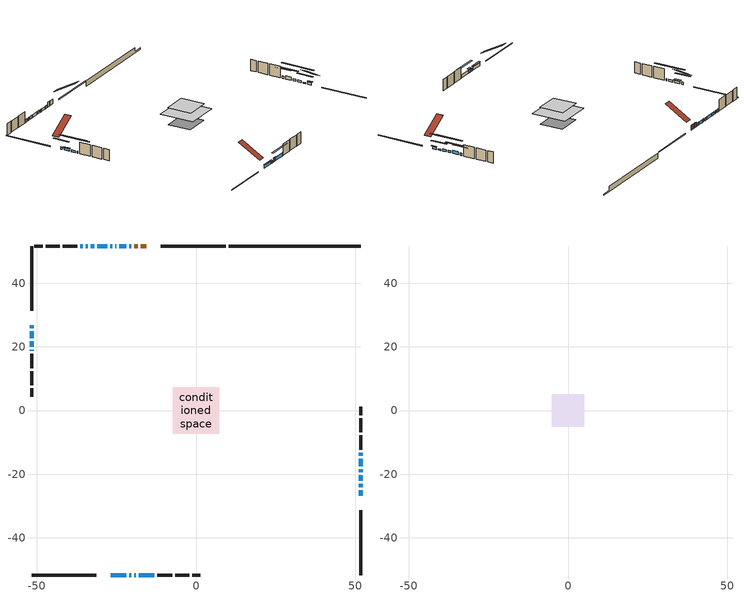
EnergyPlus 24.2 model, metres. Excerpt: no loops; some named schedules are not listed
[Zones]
conditioned space
 floor adiabatic (AdiabaticFloorConstruction): -7.32,-7.32 -7.32,7.32 7.32,7.32 7.32,-7.32 z3.82
 floor foundation (Slab1 construction): -5.34,-5.02 -5.34,5.02 5.34,5.02 5.34,-5.02 z-0.91
 wall outside (RimJoist1 construction): 9.3,51.68 -11.01,51.68 / -51.68,-51.68 -31.37,-51.68 / -51.68,51.68 -51.68,31.37 / 51.68,-51.68 51.68,-31.37 z1.38:1.68
 wall outside (AdiabaticWallConstruction 1): -15.66,51.68 -17.39,51.68 / -18.32,51.68 -19.34,51.68 z1.38:3.41
 wall outside (AdiabaticWallConstruction): -20.27,51.68 -21.03,51.68 / -21.96,51.68 -24.12,51.68 / -25.04,51.68 -25.37,51.68 / -26.3,51.68 -27,51.68 / -27.93,51.68 -30.96,51.68 / -31.89,51.68 -33.06,51.68 / -33.99,51.68 -34.71,51.68 / -35.63,51.68 -36.31,51.68 z1.38:2.6; -51.68,26.73 -51.68,25.89 / 51.68,-14.16 51.68,-13.32 z1.38:2.42; 51.68,-26.73 51.68,-25 z1.38:2.4; -26.73,-51.68 -21.85,-51.68 / 51.68,-17.53 51.68,-15.09 / -17.94,-51.68 -13.07,-51.68 z1.38:2.73; -20.92,-51.68 -20.31,-51.68 z1.38:1.99; 51.68,-24.08 51.68,-23.03 z1.38:1.91; -19.38,-51.68 -18.87,-51.68 z1.38:2.55; -51.68,24.96 -51.68,22.67 / 51.68,-22.1 51.68,-20.38 / 51.68,-19.45 51.68,-18.46 z1.38:2.37; -51.68,21.75 -51.68,20.02 z1.38:2.19; -51.68,19.09 -51.68,18.78 z1.38:2.14
 wall outside (Wall1 construction): -37.24,51.68 -41.86,51.68 / -12.14,-51.68 -7.52,-51.68 / -51.68,17.86 -51.68,13.24 / 51.68,-12.39 51.68,-7.77 z1.38:6.26
 wall outside (Wall2 construction): -42.79,51.68 -47.23,51.68 / -6.59,-51.68 -2.15,-51.68 / -51.68,12.31 -51.68,7.87 / 51.68,-6.84 51.68,-2.4 z1.38:6.26
 wall outside (Wall3 construction): -48.16,51.68 -50.75,51.68 / -1.22,-51.68 1.37,-51.68 / -51.68,6.94 -51.68,4.35 / 51.68,-1.47 51.68,1.12 z1.38:6.26
 wall foundation (FoundationWall1 construction): 10.23,51.68,-0.91 10.23,51.68,1.38 47.54,51.68,1.38 47.54,51.68,-0.37 51.68,51.68,-0.37 51.68,51.68,-0.91
 window (WindowConstruction 16): -20.27,51.68 -21.03,51.68 z1.38:2.6
 window (WindowConstruction 8): -51.68,26.73 -51.68,25.89 z1.38:2.42
 window (WindowConstruction 9): 51.68,-26.73 51.68,-25 z1.38:2.39
 window (WindowConstruction 10): -21.96,51.68 -24.12,51.68 z1.38:2.6
 window (WindowConstruction 11): -25.04,51.68 -25.37,51.68 z1.38:2.6
 window (WindowConstruction 12): -26.73,-51.68 -21.85,-51.68 z1.38:2.73
 window (WindowConstruction 13): -20.92,-51.68 -20.31,-51.68 z1.38:1.99
 window (WindowConstruction): 51.68,-24.07 51.68,-23.03 z1.38:1.91
 window (WindowConstruction 14): -19.38,-51.68 -18.87,-51.68 z1.38:2.55
 window (WindowConstruction 15): -51.68,24.96 -51.68,22.68 z1.38:2.37
 window (WindowConstruction 17): 51.68,-22.1 51.68,-20.38 z1.38:2.37
 window (WindowConstruction 18): 51.68,-19.45 51.68,-18.46 z1.38:2.37
 window (WindowConstruction 19): -26.3,51.68 -27,51.68 z1.38:2.6
 window (WindowConstruction 20): -51.68,21.75 -51.68,20.02 z1.38:2.19
 window (WindowConstruction 1): 51.68,-17.53 51.68,-15.09 z1.38:2.73
 window (WindowConstruction 21): -51.68,19.09 -51.68,18.79 z1.38:2.14
 window (WindowConstruction 2): 51.68,-14.16 51.68,-13.32 z1.38:2.42
 window (WindowConstruction 3): -27.93,51.68 -30.96,51.68 z1.38:2.6
 window (WindowConstruction 4): -31.89,51.68 -33.06,51.68 z1.38:2.6
 window (WindowConstruction 5): -33.99,51.68 -34.71,51.68 z1.38:2.6
 window (WindowConstruction 6): -35.63,51.68 -36.31,51.68 z1.38:2.6
 window (WindowConstruction 7): -17.94,-51.68 -13.07,-51.68 z1.38:2.73
 door (Door): -15.66,51.68 -17.39,51.68 z1.38:3.41
 door (Door 1): -18.32,51.68 -19.34,51.68 z1.38:3.41
 ceiling adiabatic (AdiabaticFloorConstruction): 7.32,-7.32 7.32,7.32 -7.32,7.32 -7.32,-7.32 z3.82
attic - vented
 floor to conditioned space (Floor1 construction Reversed): -5.18,-5.18 -5.18,5.18 5.18,5.18 5.18,-5.18 z6.26
 roof outside (Roof1 construction): -14.73,51.68,6.26 -14.73,42.05,11.87 -11.94,42.05,11.87 -11.94,51.68,6.26; -27.66,-51.68,6.26 -27.66,-42.05,11.87 -30.44,-42.05,11.87 -30.44,-51.68,6.26; -51.68,27.66,6.26 -42.05,27.66,11.87 -42.05,30.44,11.87 -51.68,30.44,6.26; 51.68,-27.66,6.26 42.05,-27.66,11.87 42.05,-30.44,11.87 51.68,-30.44,6.26
shading: -51.68,22.84 -51.68,29.78 -52.29,29.78 -52.29,22.84 z5.47; 51.68,-24.7 51.68,-27.03 52.29,-27.03 52.29,-24.7 z2.69; -21.55,-51.68 -27.03,-51.68 -27.03,-52.29 -21.55,-52.29 z3.03; -20.01,-51.68 -21.22,-51.68 -21.22,-52.29 -20.01,-52.29 z2.29; 51.68,-19.98 51.68,-27.12 52.29,-27.12 52.29,-19.98 z4.96; -18.26,-51.68 -19.99,-51.68 -19.99,-52.29 -18.26,-52.29 z3.16; -51.68,22.38 -51.68,25.26 -52.29,25.26 -52.29,22.38 z2.67; 51.68,-14.89 51.68,-27.59 52.29,-27.59 52.29,-14.89 z7.86; 51.68,-12.97 51.68,-24.94 52.29,-24.94 52.29,-12.97 z7.86; -51.68,14.53 -51.68,27.24 -52.29,27.24 -52.29,14.53 z7.68; 51.68,-12.04 51.68,-20.58 52.29,-20.58 52.29,-12.04 z5.78; -51.68,13.3 -51.68,24.58 -52.29,24.58 -52.29,13.3 z7.63; 51.68,-10.27 51.68,-17.21 52.29,-17.21 52.29,-10.27 z5.47; -10.02,-51.68 -21,-51.68 -21,-52.29 -10.02,-52.29 z5.78
[Building]
Building 1: Terrain=Suburbs
[Site:Location]
Vancouver Intl AP_BC: Latitude {deg}=49.19; Longitude {deg}=-123.18; Time Zone {hr}=-8; Elevation {m}=4; Keep Site Location Information=Yes
[Site:GroundTemperature:Shallow]
8.06451, 6.96315, 6.87495, 7.3976, 9.49575, 11.5841, 13.3946, 14.5416, 14.639, 13.7062, 11.9418, 9.91751
[Site:WaterMainsTemperature]
Calculation Method=Schedule; Temperature Schedule=mains temperature schedule
[Material] Roughness=Rough; Thermal Absorptance=0.9
Name | Thickness {m} | Conductivity {W/m-K} | Density {kg/m3} | Specific Heat {J/kg-K} | Solar Absorptance | Visible Absorptance
asphalt or fiberglass shingles | 0.00635 | 0.162714 | 1121.4 | 1465.45 | 0.4 | 0.4
ceiling loosefill ins | 0.0846667 | 0.0480833 | 16.02 | 1046.75 | 0.7 | 0.7
ceiling stud and cavity | 0.1397 | 0.661126 | 65.682 | 1177.47 | 0.7 | 0.7
concrete 4.0 in. | 0.1016 | 1.803125 | 2242.8 | 837.4 | 0.7 | 0.7
concrete 8.0 in. | 0.2032 | 1.803125 | 2242.8 | 837.4 | 0.7 | 0.7
door material | 0.04445 | 0.188738 | 512.64 | 1214.23 | 0.7 | 0.7
floor covering | 0.0127 | 0.0433444 | 54.468 | 1339.84 | 0.6 | 0.6
floor rigid ins; wall rigid ins | 0.512978 | 0.029427 | 32.04 | 1214.23 | 0.7 | 0.7
floor stud and cavity | 0.1397 | 1.75129 | 37.0049 | 1207.88 | 0.7 | 0.7
furniture material conditioned space 1 | 0.1524 | 0.115458 | 640.8 | 1214.23 | 0.6 | 0.6
gypsum board | 0.0127 | 0.160291 | 801 | 837.4 | 0.6 | 0.6
osb sheathing 0.5 in. | 0.0127 | 0.115458 | 512.64 | 1214.23 | 0.7 | 0.7
osb sheathing 0.75 in. | 0.01905 | 0.115458 | 512.64 | 1214.23 | 0.7 | 0.7
osb sheathing 2.0 in. | 0.0508 | 0.115458 | 512.64 | 1214.23 | 0.7 | 0.7
rim joist stud and cavity | 0.0508 | 0.0495211 | 125.044 | 1163.47 | 0.6 | 0.6
wall stud and cavity | 0.1397 | 0.126336 | 139.0536 | 1170.24 | 0.7 | 0.7
wall stud and cavity 1 | 0.1397 | 0.127146 | 139.0536 | 1170.24 | 0.7 | 0.7
wall stud and cavity 2 | 0.1397 | 0.139977 | 139.0536 | 1170.24 | 0.7 | 0.7
wall stud and cavity 3 | 0.0889 | 0.380278 | 52.3479 | 1209.89 | 0.7 | 0.7
wall stud and cavity 4 | 0.0889 | 0.391764 | 83.0341 | 1211.67 | 0.7 | 0.7
wood siding | 0.0254 | 0.102417 | 544.68 | 1172.36 | 0.4 | 0.4
wood siding 1; wood siding 2; wood siding 3 | 0.0254 | 0.102417 | 544.68 | 1172.36 | 0.7 | 0.7
[WindowMaterial:SimpleGlazingSystem]
Name | U-Factor {W/m2-K} | Solar Heat Gain Coefficient
WindowMaterial | 5.33051 | 0.68
WindowMaterial 1 | 5.58318 | 0.71
WindowMaterial 10 | 4.69684 | 0.56
WindowMaterial 11 | 4.863207 | 0.56
WindowMaterial 12 | 5.59226 | 0.73
WindowMaterial 13 | 5.19707 | 0.63
WindowMaterial 14 | 5.611 | 0.73
WindowMaterial 15 | 4.789393 | 0.55
WindowMaterial 16 | 4.76838 | 0.57
WindowMaterial 2 | 4.94781 | 0.58
WindowMaterial 3 | 5.73024 | 0.74
WindowMaterial 4 | 5.19991 | 0.63
WindowMaterial 5 | 5.20559 | 0.63
WindowMaterial 6 | 5.17606 | 0.62
WindowMaterial 7 | 4.945538 | 0.58
WindowMaterial 8 | 5.181175 | 0.63
WindowMaterial 9 | 4.709901 | 0.52
[Construction]
AdiabaticFloorConstruction: floor stud and cavity, floor rigid ins, osb sheathing 0.75 in., floor covering
AdiabaticWallConstruction: wood siding 2, wall rigid ins, wall stud and cavity 3, gypsum board
AdiabaticWallConstruction 1: wood siding 3, wall rigid ins, wall stud and cavity 3, gypsum board
Door; Door 1: door material
Floor1 construction Reversed: gypsum board, ceiling stud and cavity, ceiling loosefill ins
FoundationWall1 construction: concrete 8.0 in.
furniture construction conditioned space 1: furniture material conditioned space 1
PartitionWallConstruction: gypsum board, wall stud and cavity 4, gypsum board
RimJoist1 construction: wood siding 1, osb sheathing 2.0 in., rim joist stud and cavity
Roof1 construction: asphalt or fiberglass shingles
Slab1 construction: concrete 4.0 in.
Wall1 construction: wood siding, osb sheathing 0.5 in., wall stud and cavity, gypsum board
Wall2 construction: wood siding, osb sheathing 0.5 in., wall stud and cavity 1, gypsum board
Wall3 construction: wood siding, osb sheathing 0.5 in., wall stud and cavity 2, gypsum board
WindowConstruction; WindowConstruction 14: WindowMaterial
WindowConstruction 1; WindowConstruction 12; WindowConstruction 7: WindowMaterial 1
WindowConstruction 10: WindowMaterial 8
WindowConstruction 11: WindowMaterial 9
WindowConstruction 13: WindowMaterial 10
WindowConstruction 15: WindowMaterial 11
WindowConstruction 16: WindowMaterial 12
WindowConstruction 17; WindowConstruction 19: WindowMaterial 13
WindowConstruction 18: WindowMaterial 14
WindowConstruction 2; WindowConstruction 8: WindowMaterial 2
WindowConstruction 20: WindowMaterial 15
WindowConstruction 21: WindowMaterial 16
WindowConstruction 3: WindowMaterial 3
WindowConstruction 4: WindowMaterial 4
WindowConstruction 5: WindowMaterial 5
WindowConstruction 6: WindowMaterial 6
WindowConstruction 9: WindowMaterial 7
[Zone] Multiplier=1; Part of Total Floor Area=Yes
Name | Volume {m3}
attic - vented | 93.34
conditioned space | 866.7
[Space]
Name | Zone | Volume {m3}
attic - vented 1 | attic - vented | 93.34
conditioned space 1 | conditioned space | 866.7
[ZoneInfiltration:EffectiveLeakageArea]
infil attic - vented 1: Zone or Space=attic - vented 1; Schedule=Always On Discrete; Effective Air Leakage Area {cm2}=4440; Stack Coefficient=0.000390518; Wind Coefficient=1.33518e-05
[ZoneMixing]
whole house fan mix: Zone or Space=attic - vented; Schedule=Always On Continuous; Design Flow Rate Calculation Method=Flow/Zone; Design Flow Rate {m3/s}=0; Source Zone or Space=conditioned space
[SurfaceProperty:ExposedFoundationPerimeter]
Slab1: Exposed Perimeter Calculation Method=TotalExposedPerimeter; Total Exposed Perimeter {m}=41.454
[InternalMass] Zone or ZoneList=conditioned space; Space or SpaceList=conditioned space 1
Name | Construction | Surface Area {m2}
furniture mass conditioned space 1 | furniture construction conditioned space 1 | 128.76
partition wall mass | PartitionWallConstruction | 321.901
[Lights]
interior lighting: Zone or ZoneList or Space or SpaceList=conditioned space 1; Schedule=interior lighting schedule; Design Level Calculation Method=LightingLevel; Lighting Level {W}=343.2; Return Air Fraction=0; Fraction Radiant=0.6; Fraction Visible=0.2; Fraction Replaceable=1
[People]
occupants: Zone or ZoneList or Space or SpaceList=conditioned space 1; Number of People Schedule=occupants schedule; Number of People Calculation Method=People; Number of People=3; Fraction Radiant=0.314171; Sensible Heat Fraction=0.56303; Activity Level Schedule=occupants activity schedule; Carbon Dioxide Generation Rate {m3/s-W}=0; Enable ASHRAE 55 Comfort Warnings=No; Mean Radiant Temperature Calculation Type=EnclosureAveraged
[ElectricEquipment] Zone or ZoneList or Space or SpaceList=conditioned space 1; Design Level Calculation Method=EquipmentLevel
Name | Schedule | Design Level {W} | Fraction Latent | Fraction Radiant | Fraction Lost
clothes dryer | clothes dryer schedule | 140.772 | 0.015 | 0.081 | 0.85
clothes washer | clothes washer schedule | 32.1985 | 0.03 | 0.162 | 0.7
cooking range | cooking range schedule | 215.147 | 0.08 | 0.432 | 0.2
dishwasher | dishwasher schedule | 66.8632 | 0.3 | 0.18 | 0.4
fridge | fridge schedule | 72.9452 | 0 | 0.6 | 0
mech vent bath fan 0 | mech vent bath fan 0 schedule | 50.2 | 0 | 0 | 1
mech vent house fan | mech vent house fan schedule | 0 | 0 | 0 | 1
mech vent house fan cfis | mech vent house fan cfis schedule | 0 | 0 | 0 | 0
misc plug loads | misc plug loads schedule | 494.7 | 0.045 | 0.513 | 0.1
whole house fan | Always On Discrete | 0 | 0 | 0 | 1
[OtherEquipment] Zone or ZoneList or Space or SpaceList=conditioned space 1; Design Level Calculation Method=EquipmentLevel
Name | Fuel Type | Schedule | Design Level {W} | Fraction Latent | Fraction Radiant | Fraction Lost
clothes dryer 1 | Electricity | clothes dryer schedule | 0 | 0.015 | 0.081 | 0.85
cooking range 1 | Electricity | cooking range schedule | 0 | 0.08 | 0.432 | 0.2
general water use latent | None | general water use schedule | 62.594 | 1 | 0 | 0
general water use sensible | None | general water use schedule | -61.6891 | 0 | 0.6 | 0
mech vent house fan latent load | None | Always On Discrete | 0 | 1 | 0 | 0
mech vent house fan sensible load | None | Always On Discrete | 0 | 0 | 0 | 0
water heater energy adjustment1 | NaturalGas | Always On Discrete | 0.01 | 0 | 0 | 1
[ZoneInfiltration:DesignFlowRate] Zone or ZoneList or Space or SpaceList=conditioned space 1; Schedule=Always On Discrete; Design Flow Rate Calculation Method=Flow/Zone; Design Flow Rate {m3/s}=0
infil flow; natural vent flow; whole house fan flow
[Foundation:Kiva]
Foundation Kiva 1: Initial Indoor Air Temperature {C}=18; Wall Height Above Grade {m}=1.379982; Wall Depth Below Slab {m}=0.2032
[Foundation:Kiva:Settings]
Soil Conductivity {W/m-K}=0.849921; Soil Density {kg/m3}=1842.3; Soil Specific Heat {J/kg-K}=418.7; Ground Solar Absorptivity=0.9; Ground Thermal Absorptivity=0.9; Ground Surface Roughness {m}=0.03; Far-Field Width {m}=40; Deep-Ground Boundary Condition=ZeroFlux; Deep-Ground Depth {m}=40; Minimum Cell Dimension {m}=0.2; Maximum Cell Growth Coefficient=3; Simulation Timestep=Timestep
[Exterior:Lights]
exterior lighting: Schedule=exterior lighting schedule; Design Level {W}=75.6
[Schedule:Constant]
Name | Hourly Value
Always On Continuous; mech vent house fan schedule; mech vent house fan cfis schedule; Always On Discrete | 1
occupants activity schedule | 117.228
fridge schedule | 0
[Schedule:Week:Daily]
interior lighting schedule Week Rule - Jan1-Jan27: interior lighting schedule day, interior lighting schedule day, interior lighting schedule day, interior lighting schedule day, interior lighting schedule day, interior lighting schedule day, interior lighting schedule day, interior lighting schedule default day, interior lighting schedule default day, interior lighting schedule default day, interior lighting schedule default day, interior lighting schedule default day
interior lighting schedule Week Rule - Jan28-Feb3: interior lighting schedule day, interior lighting schedule day, interior lighting schedule day, interior lighting schedule day, interior lighting schedule day 1, interior lighting schedule day 1, interior lighting schedule day 1, interior lighting schedule default day, interior lighting schedule default day, interior lighting schedule default day, interior lighting schedule default day, interior lighting schedule default day
interior lighting schedule Week Rule - Feb4-Feb24: interior lighting schedule day 1, interior lighting schedule day 1, interior lighting schedule day 1, interior lighting schedule day 1, interior lighting schedule day 1, interior lighting schedule day 1, interior lighting schedule day 1, interior lighting schedule default day, interior lighting schedule default day, interior lighting schedule default day, interior lighting schedule default day, interior lighting schedule default day
interior lighting schedule Week Rule - Feb25-Mar3: interior lighting schedule day 1, interior lighting schedule day 1, interior lighting schedule day 1, interior lighting schedule day 1, interior lighting schedule day 2, interior lighting schedule day 2, interior lighting schedule day 2, interior lighting schedule default day, interior lighting schedule default day, interior lighting schedule default day, interior lighting schedule default day, interior lighting schedule default day
interior lighting schedule Week Rule - Mar4-Mar31: interior lighting schedule day 2, interior lighting schedule day 2, interior lighting schedule day 2, interior lighting schedule day 2, interior lighting schedule day 2, interior lighting schedule day 2, interior lighting schedule day 2, interior lighting schedule default day, interior lighting schedule default day, interior lighting schedule default day, interior lighting schedule default day, interior lighting schedule default day
interior lighting schedule Week Rule - Apr1-Apr28: interior lighting schedule day 3, interior lighting schedule day 3, interior lighting schedule day 3, interior lighting schedule day 3, interior lighting schedule day 3, interior lighting schedule day 3, interior lighting schedule day 3, interior lighting schedule default day, interior lighting schedule default day, interior lighting schedule default day, interior lighting schedule default day, interior lighting schedule default day
interior lighting schedule Week Rule - Apr29-May5: interior lighting schedule day 3, interior lighting schedule day 3, interior lighting schedule day 4, interior lighting schedule day 4, interior lighting schedule day 4, interior lighting schedule day 4, interior lighting schedule day 4, interior lighting schedule default day, interior lighting schedule default day, interior lighting schedule default day, interior lighting schedule default day, interior lighting schedule default day
interior lighting schedule Week Rule - May6-May26: interior lighting schedule day 4, interior lighting schedule day 4, interior lighting schedule day 4, interior lighting schedule day 4, interior lighting schedule day 4, interior lighting schedule day 4, interior lighting schedule day 4, interior lighting schedule default day, interior lighting schedule default day, interior lighting schedule default day, interior lighting schedule default day, interior lighting schedule default day
interior lighting schedule Week Rule - May27-Jun2: interior lighting schedule day 4, interior lighting schedule day 4, interior lighting schedule day 4, interior lighting schedule day 4, interior lighting schedule day 4, interior lighting schedule day 5, interior lighting schedule day 5, interior lighting schedule default day, interior lighting schedule default day, interior lighting schedule default day, interior lighting schedule default day, interior lighting schedule default day
interior lighting schedule Week Rule - Jun3-Jun30: interior lighting schedule day 5, interior lighting schedule day 5, interior lighting schedule day 5, interior lighting schedule day 5, interior lighting schedule day 5, interior lighting schedule day 5, interior lighting schedule day 5, interior lighting schedule default day, interior lighting schedule default day, interior lighting schedule default day, interior lighting schedule default day, interior lighting schedule default day
interior lighting schedule Week Rule - Jul1-Jul28: interior lighting schedule day 6, interior lighting schedule day 6, interior lighting schedule day 6, interior lighting schedule day 6, interior lighting schedule day 6, interior lighting schedule day 6, interior lighting schedule day 6, interior lighting schedule default day, interior lighting schedule default day, interior lighting schedule default day, interior lighting schedule default day, interior lighting schedule default day
interior lighting schedule Week Rule - Jul29-Aug4: interior lighting schedule day 6, interior lighting schedule day 6, interior lighting schedule day 6, interior lighting schedule day 7, interior lighting schedule day 7, interior lighting schedule day 7, interior lighting schedule day 7, interior lighting schedule default day, interior lighting schedule default day, interior lighting schedule default day, interior lighting schedule default day, interior lighting schedule default day
interior lighting schedule Week Rule - Aug5-Aug25: interior lighting schedule day 7, interior lighting schedule day 7, interior lighting schedule day 7, interior lighting schedule day 7, interior lighting schedule day 7, interior lighting schedule day 7, interior lighting schedule day 7, interior lighting schedule default day, interior lighting schedule default day, interior lighting schedule default day, interior lighting schedule default day, interior lighting schedule default day
interior lighting schedule Week Rule - Aug26-Sep1: interior lighting schedule day 7, interior lighting schedule day 7, interior lighting schedule day 7, interior lighting schedule day 7, interior lighting schedule day 7, interior lighting schedule day 7, interior lighting schedule day 8, interior lighting schedule default day, interior lighting schedule default day, interior lighting schedule default day, interior lighting schedule default day, interior lighting schedule default day
interior lighting schedule Week Rule - Sep2-Sep29: interior lighting schedule day 8, interior lighting schedule day 8, interior lighting schedule day 8, interior lighting schedule day 8, interior lighting schedule day 8, interior lighting schedule day 8, interior lighting schedule day 8, interior lighting schedule default day, interior lighting schedule default day, interior lighting schedule default day, interior lighting schedule default day, interior lighting schedule default day
interior lighting schedule Week Rule - Sep30-Oct6: interior lighting schedule day 8, interior lighting schedule day 9, interior lighting schedule day 9, interior lighting schedule day 9, interior lighting schedule day 9, interior lighting schedule day 9, interior lighting schedule day 9, interior lighting schedule default day, interior lighting schedule default day, interior lighting schedule default day, interior lighting schedule default day, interior lighting schedule default day
interior lighting schedule Week Rule - Oct7-Oct27: interior lighting schedule day 9, interior lighting schedule day 9, interior lighting schedule day 9, interior lighting schedule day 9, interior lighting schedule day 9, interior lighting schedule day 9, interior lighting schedule day 9, interior lighting schedule default day, interior lighting schedule default day, interior lighting schedule default day, interior lighting schedule default day, interior lighting schedule default day
interior lighting schedule Week Rule - Oct28-Nov3: interior lighting schedule day 9, interior lighting schedule day 9, interior lighting schedule day 9, interior lighting schedule day 9, interior lighting schedule day 10, interior lighting schedule day 10, interior lighting schedule day 10, interior lighting schedule default day, interior lighting schedule default day, interior lighting schedule default day, interior lighting schedule default day, interior lighting schedule default day
interior lighting schedule Week Rule - Nov4-Nov24: interior lighting schedule day 10, interior lighting schedule day 10, interior lighting schedule day 10, interior lighting schedule day 10, interior lighting schedule day 10, interior lighting schedule day 10, interior lighting schedule day 10, interior lighting schedule default day, interior lighting schedule default day, interior lighting schedule default day, interior lighting schedule default day, interior lighting schedule default day
interior lighting schedule Week Rule - Nov25-Dec1: interior lighting schedule day 10, interior lighting schedule day 10, interior lighting schedule day 10, interior lighting schedule day 10, interior lighting schedule day 10, interior lighting schedule day 10, interior lighting schedule day 11, interior lighting schedule default day, interior lighting schedule default day, interior lighting schedule default day, interior lighting schedule default day, interior lighting schedule default day
interior lighting schedule Week Rule - Dec2-Dec31: interior lighting schedule day 11, interior lighting schedule day 11, interior lighting schedule day 11, interior lighting schedule day 11, interior lighting schedule day 11, interior lighting schedule day 11, interior lighting schedule day 11, interior lighting schedule default day, interior lighting schedule default day, interior lighting schedule default day, interior lighting schedule default day, interior lighting schedule default day
occupants schedule Week Rule - Jan1-Dec31: occupants schedule day, occupants schedule day, occupants schedule day, occupants schedule day, occupants schedule day, occupants schedule day, occupants schedule day, occupants schedule default day, occupants schedule default day, occupants schedule default day, occupants schedule default day, occupants schedule default day
clothes dryer schedule Week Rule - Jan1-Dec31: clothes dryer schedule day, clothes dryer schedule day, clothes dryer schedule day, clothes dryer schedule day, clothes dryer schedule day, clothes dryer schedule day, clothes dryer schedule day, clothes dryer schedule default day, clothes dryer schedule default day, clothes dryer schedule default day, clothes dryer schedule default day, clothes dryer schedule default day
clothes washer schedule Week Rule - Jan1-Dec31: clothes washer schedule day, clothes washer schedule day, clothes washer schedule day, clothes washer schedule day, clothes washer schedule day, clothes washer schedule day, clothes washer schedule day, clothes washer schedule default day, clothes washer schedule default day, clothes washer schedule default day, clothes washer schedule default day, clothes washer schedule default day
cooking range schedule Week Rule - Jan1-Dec31: cooking range schedule day, cooking range schedule day, cooking range schedule day, cooking range schedule day, cooking range schedule day, cooking range schedule day, cooking range schedule day, cooking range schedule default day, cooking range schedule default day, cooking range schedule default day, cooking range schedule default day, cooking range schedule default day
dishwasher schedule Week Rule - Jan1-Dec31: dishwasher schedule day, dishwasher schedule day, dishwasher schedule day, dishwasher schedule day, dishwasher schedule day, dishwasher schedule day, dishwasher schedule day, dishwasher schedule default day, dishwasher schedule default day, dishwasher schedule default day, dishwasher schedule default day, dishwasher schedule default day
mech vent bath fan 0 schedule Week Rule - Jan1-Dec31: mech vent bath fan 0 schedule day, mech vent bath fan 0 schedule day, mech vent bath fan 0 schedule day, mech vent bath fan 0 schedule day, mech vent bath fan 0 schedule day, mech vent bath fan 0 schedule day, mech vent bath fan 0 schedule day, mech vent bath fan 0 schedule default day, mech vent bath fan 0 schedule default day, mech vent bath fan 0 schedule default day, mech vent bath fan 0 schedule default day, mech vent bath fan 0 schedule default day
misc plug loads schedule Week Rule - Jan1-Dec31: misc plug loads schedule day, misc plug loads schedule day, misc plug loads schedule day, misc plug loads schedule day, misc plug loads schedule day, misc plug loads schedule day, misc plug loads schedule day, misc plug loads schedule default day, misc plug loads schedule default day, misc plug loads schedule default day, misc plug loads schedule default day, misc plug loads schedule default day
general water use schedule Week Rule - Jan1-Dec31: general water use schedule day, general water use schedule day, general water use schedule day, general water use schedule day, general water use schedule day, general water use schedule day, general water use schedule day, general water use schedule default day, general water use schedule default day, general water use schedule default day, general water use schedule default day, general water use schedule default day
exterior lighting schedule Week Rule - Jan1-Jan27: exterior lighting schedule day, exterior lighting schedule day, exterior lighting schedule day, exterior lighting schedule day, exterior lighting schedule day, exterior lighting schedule day, exterior lighting schedule day, exterior lighting schedule default day, exterior lighting schedule default day, exterior lighting schedule default day, exterior lighting schedule default day, exterior lighting schedule default day
exterior lighting schedule Week Rule - Jan28-Feb3: exterior lighting schedule day, exterior lighting schedule day, exterior lighting schedule day, exterior lighting schedule day, exterior lighting schedule day 1, exterior lighting schedule day 1, exterior lighting schedule day 1, exterior lighting schedule default day, exterior lighting schedule default day, exterior lighting schedule default day, exterior lighting schedule default day, exterior lighting schedule default day
exterior lighting schedule Week Rule - Feb4-Feb24: exterior lighting schedule day 1, exterior lighting schedule day 1, exterior lighting schedule day 1, exterior lighting schedule day 1, exterior lighting schedule day 1, exterior lighting schedule day 1, exterior lighting schedule day 1, exterior lighting schedule default day, exterior lighting schedule default day, exterior lighting schedule default day, exterior lighting schedule default day, exterior lighting schedule default day
exterior lighting schedule Week Rule - Feb25-Mar3: exterior lighting schedule day 1, exterior lighting schedule day 1, exterior lighting schedule day 1, exterior lighting schedule day 1, exterior lighting schedule day 2, exterior lighting schedule day 2, exterior lighting schedule day 2, exterior lighting schedule default day, exterior lighting schedule default day, exterior lighting schedule default day, exterior lighting schedule default day, exterior lighting schedule default day
exterior lighting schedule Week Rule - Mar4-Mar31: exterior lighting schedule day 2, exterior lighting schedule day 2, exterior lighting schedule day 2, exterior lighting schedule day 2, exterior lighting schedule day 2, exterior lighting schedule day 2, exterior lighting schedule day 2, exterior lighting schedule default day, exterior lighting schedule default day, exterior lighting schedule default day, exterior lighting schedule default day, exterior lighting schedule default day
exterior lighting schedule Week Rule - Apr1-Apr28: exterior lighting schedule day 3, exterior lighting schedule day 3, exterior lighting schedule day 3, exterior lighting schedule day 3, exterior lighting schedule day 3, exterior lighting schedule day 3, exterior lighting schedule day 3, exterior lighting schedule default day, exterior lighting schedule default day, exterior lighting schedule default day, exterior lighting schedule default day, exterior lighting schedule default day
exterior lighting schedule Week Rule - Apr29-May5: exterior lighting schedule day 3, exterior lighting schedule day 3, exterior lighting schedule day 4, exterior lighting schedule day 4, exterior lighting schedule day 4, exterior lighting schedule day 4, exterior lighting schedule day 4, exterior lighting schedule default day, exterior lighting schedule default day, exterior lighting schedule default day, exterior lighting schedule default day, exterior lighting schedule default day
exterior lighting schedule Week Rule - May6-May26: exterior lighting schedule day 4, exterior lighting schedule day 4, exterior lighting schedule day 4, exterior lighting schedule day 4, exterior lighting schedule day 4, exterior lighting schedule day 4, exterior lighting schedule day 4, exterior lighting schedule default day, exterior lighting schedule default day, exterior lighting schedule default day, exterior lighting schedule default day, exterior lighting schedule default day
exterior lighting schedule Week Rule - May27-Jun2: exterior lighting schedule day 4, exterior lighting schedule day 4, exterior lighting schedule day 4, exterior lighting schedule day 4, exterior lighting schedule day 4, exterior lighting schedule day 5, exterior lighting schedule day 5, exterior lighting schedule default day, exterior lighting schedule default day, exterior lighting schedule default day, exterior lighting schedule default day, exterior lighting schedule default day
exterior lighting schedule Week Rule - Jun3-Jun30: exterior lighting schedule day 5, exterior lighting schedule day 5, exterior lighting schedule day 5, exterior lighting schedule day 5, exterior lighting schedule day 5, exterior lighting schedule day 5, exterior lighting schedule day 5, exterior lighting schedule default day, exterior lighting schedule default day, exterior lighting schedule default day, exterior lighting schedule default day, exterior lighting schedule default day
exterior lighting schedule Week Rule - Jul1-Jul28: exterior lighting schedule day 6, exterior lighting schedule day 6, exterior lighting schedule day 6, exterior lighting schedule day 6, exterior lighting schedule day 6, exterior lighting schedule day 6, exterior lighting schedule day 6, exterior lighting schedule default day, exterior lighting schedule default day, exterior lighting schedule default day, exterior lighting schedule default day, exterior lighting schedule default day
exterior lighting schedule Week Rule - Jul29-Aug4: exterior lighting schedule day 6, exterior lighting schedule day 6, exterior lighting schedule day 6, exterior lighting schedule day 7, exterior lighting schedule day 7, exterior lighting schedule day 7, exterior lighting schedule day 7, exterior lighting schedule default day, exterior lighting schedule default day, exterior lighting schedule default day, exterior lighting schedule default day, exterior lighting schedule default day
exterior lighting schedule Week Rule - Aug5-Aug25: exterior lighting schedule day 7, exterior lighting schedule day 7, exterior lighting schedule day 7, exterior lighting schedule day 7, exterior lighting schedule day 7, exterior lighting schedule day 7, exterior lighting schedule day 7, exterior lighting schedule default day, exterior lighting schedule default day, exterior lighting schedule default day, exterior lighting schedule default day, exterior lighting schedule default day
exterior lighting schedule Week Rule - Aug26-Sep1: exterior lighting schedule day 7, exterior lighting schedule day 7, exterior lighting schedule day 7, exterior lighting schedule day 7, exterior lighting schedule day 7, exterior lighting schedule day 7, exterior lighting schedule day 8, exterior lighting schedule default day, exterior lighting schedule default day, exterior lighting schedule default day, exterior lighting schedule default day, exterior lighting schedule default day
exterior lighting schedule Week Rule - Sep2-Sep29: exterior lighting schedule day 8, exterior lighting schedule day 8, exterior lighting schedule day 8, exterior lighting schedule day 8, exterior lighting schedule day 8, exterior lighting schedule day 8, exterior lighting schedule day 8, exterior lighting schedule default day, exterior lighting schedule default day, exterior lighting schedule default day, exterior lighting schedule default day, exterior lighting schedule default day
[Schedule:Year]
interior lighting schedule: interior lighting schedule Week Rule - Jan1-Jan27, 1, 1, 1, 27, interior lighting schedule Week Rule - Jan28-Feb3, 1, 28, 2, 3, interior lighting schedule Week Rule - Feb4-Feb24, 2, 4, 2, 24, interior lighting schedule Week Rule - Feb25-Mar3, 2, 25, 3, 3, interior lighting schedule Week Rule - Mar4-Mar31, 3, 4, 3, 31, interior lighting schedule Week Rule - Apr1-Apr28, 4, 1, 4, 28, interior lighting schedule Week Rule - Apr29-May5, 4, 29, 5, 5, interior lighting schedule Week Rule - May6-May26, 5, 6, 5, 26, interior lighting schedule Week Rule - May27-Jun2, 5, 27, 6, 2, interior lighting schedule Week Rule - Jun3-Jun30, 6, 3, 6, 30, interior lighting schedule Week Rule - Jul1-Jul28, 7, 1, 7, 28, interior lighting schedule Week Rule - Jul29-Aug4, 7, 29, 8, 4, interior lighting schedule Week Rule - Aug5-Aug25, 8, 5, 8, 25, interior lighting schedule Week Rule - Aug26-Sep1, 8, 26, 9, 1, interior lighting schedule Week Rule - Sep2-Sep29, 9, 2, 9, 29, interior lighting schedule Week Rule - Sep30-Oct6, 9, 30, 10, 6, interior lighting schedule Week Rule - Oct7-Oct27, 10, 7, 10, 27, interior lighting schedule Week Rule - Oct28-Nov3, 10, 28, 11, 3, interior lighting schedule Week Rule - Nov4-Nov24, 11, 4, 11, 24, interior lighting schedule Week Rule - Nov25-Dec1, 11, 25, 12, 1, interior lighting schedule Week Rule - Dec2-Dec31, 12, 2, 12, 31
occupants schedule: occupants schedule Week Rule - Jan1-Dec31, 1, 1, 12, 31
clothes dryer schedule: clothes dryer schedule Week Rule - Jan1-Dec31, 1, 1, 12, 31
clothes washer schedule: clothes washer schedule Week Rule - Jan1-Dec31, 1, 1, 12, 31
cooking range schedule: cooking range schedule Week Rule - Jan1-Dec31, 1, 1, 12, 31
dishwasher schedule: dishwasher schedule Week Rule - Jan1-Dec31, 1, 1, 12, 31
mech vent bath fan 0 schedule: mech vent bath fan 0 schedule Week Rule - Jan1-Dec31, 1, 1, 12, 31
misc plug loads schedule: misc plug loads schedule Week Rule - Jan1-Dec31, 1, 1, 12, 31
general water use schedule: general water use schedule Week Rule - Jan1-Dec31, 1, 1, 12, 31
exterior lighting schedule: exterior lighting schedule Week Rule - Jan1-Jan27, 1, 1, 1, 27, exterior lighting schedule Week Rule - Jan28-Feb3, 1, 28, 2, 3, exterior lighting schedule Week Rule - Feb4-Feb24, 2, 4, 2, 24, exterior lighting schedule Week Rule - Feb25-Mar3, 2, 25, 3, 3, exterior lighting schedule Week Rule - Mar4-Mar31, 3, 4, 3, 31, exterior lighting schedule Week Rule - Apr1-Apr28, 4, 1, 4, 28, exterior lighting schedule Week Rule - Apr29-May5, 4, 29, 5, 5, exterior lighting schedule Week Rule - May6-May26, 5, 6, 5, 26, exterior lighting schedule Week Rule - May27-Jun2, 5, 27, 6, 2, exterior lighting schedule Week Rule - Jun3-Jun30, 6, 3, 6, 30, exterior lighting schedule Week Rule - Jul1-Jul28, 7, 1, 7, 28, exterior lighting schedule Week Rule - Jul29-Aug4, 7, 29, 8, 4, exterior lighting schedule Week Rule - Aug5-Aug25, 8, 5, 8, 25, exterior lighting schedule Week Rule - Aug26-Sep1, 8, 26, 9, 1, exterior lighting schedule Week Rule - Sep2-Sep29, 9, 2, 9, 29, exterior lighting schedule Week Rule - Sep30-Oct6, 9, 30, 10, 6, exterior lighting schedule Week Rule - Oct7-Oct27, 10, 7, 10, 27, exterior lighting schedule Week Rule - Oct28-Nov3, 10, 28, 11, 3, exterior lighting schedule Week Rule - Nov4-Nov24, 11, 4, 11, 24, exterior lighting schedule Week Rule - Nov25-Dec1, 11, 25, 12, 1, exterior lighting schedule Week Rule - Dec2-Dec31, 12, 2, 12, 31
[Schedule:Compact]
mains temperature schedule: Through: 01/01, For: AllDays, Until: 24:00, 11.375, Through: 01/02, For: AllDays, Until: 24:00, 11.3367, Through: 01/03, For: AllDays, Until: 24:00, 11.2994, Through: 01/04, For: AllDays, Until: 24:00, 11.2628, Through: 01/05, For: AllDays, Until: 24:00, 11.2267, Through: 01/06, For: AllDays, Until: 24:00, 11.1917, Through: 01/07, For: AllDays, Until: 24:00, 11.1578, Through: 01/08, For: AllDays, Until: 24:00, 11.1244, Through: 01/09, For: AllDays, Until: 24:00, 11.0917, Through: 01/10, For: AllDays, Until: 24:00, 11.06, Through: 01/11, For: AllDays, Until: 24:00, 11.0289, Through: 01/12, For: AllDays, Until: 24:00, 10.9989, Through: 01/13, For: AllDays, Until: 24:00, 10.97, Through: 01/14, For: AllDays, Until: 24:00, 10.9417, Through: 01/15, For: AllDays, Until: 24:00, 10.9139, Through: 01/16, For: AllDays, Until: 24:00, 10.8878, Through: 01/17, For: AllDays, Until: 24:00, 10.8622, Through: 01/18, For: AllDays, Until: 24:00, 10.8372, Through: 01/19, For: AllDays, Until: 24:00, 10.8133, Through: 01/20, For: AllDays, Until: 24:00, 10.7906, Through: 01/21, For: AllDays, Until: 24:00, 10.7683, Through: 01/22, For: AllDays, Until: 24:00, 10.7478, Through: 01/23, For: AllDays, Until: 24:00, 10.7272, Through: 01/24, For: AllDays, Until: 24:00, 10.7083, Through: 01/25, For: AllDays, Until: 24:00, 10.69, Through: 01/26, For: AllDays, Until: 24:00, 10.6728, Through: 01/27, For: AllDays, Until: 24:00, 10.6567, Through: 01/28, For: AllDays, Until: 24:00, 10.6411, Through: 01/29, For: AllDays, Until: 24:00, 10.6267, Through: 01/30, For: AllDays, Until: 24:00, 10.6133, Through: 01/31, For: AllDays, Until: 24:00, 10.6011, Through: 02/01, For: AllDays, Until: 24:00, 10.59, Through: 02/02, For: AllDays, Until: 24:00, 10.5794, Through: 02/03, For: AllDays, Until: 24:00, 10.57, Through: 02/04, For: AllDays, Until: 24:00, 10.5617, Through: 02/05, For: AllDays, Until: 24:00, 10.5539, Through: 02/06, For: AllDays, Until: 24:00, 10.5478, Through: 02/07, For: AllDays, Until: 24:00, 10.5422, Through: 02/08, For: AllDays, Until: 24:00, 10.5378, Through: 02/09, For: AllDays, Until: 24:00, 10.5339, Through: 02/10, For: AllDays, Until: 24:00, 10.5317, Through: 02/11, For: AllDays, Until: 24:00, 10.53, Through: 02/12, For: AllDays, Until: 24:00, 10.53, Through: 02/13, For: AllDays, Until: 24:00, 10.5306, Through: 02/14, For: AllDays, Until: 24:00, 10.5317, Through: 02/15, For: AllDays, Until: 24:00, 10.5344, Through: 02/16, For: AllDays, Until: 24:00, 10.5378, Through: 02/17, For: AllDays, Until: 24:00, 10.5428, Through: 02/18, For: AllDays, Until: 24:00, 10.5483, Through: 02/19, For: AllDays, Until: 24:00, 10.5544, Through: 02/20, For: AllDays, Until: 24:00, 10.5622, Through: 02/21, For: AllDays, Until: 24:00, 10.5706, Through: 02/22, For: AllDays, Until: 24:00, 10.5806, Through: 02/23, For: AllDays, Until: 24:00, 10.5911, Through: 02/24, For: AllDays, Until: 24:00, 10.6022, Through: 02/25, For: AllDays, Until: 24:00, 10.615, Through: 02/26, For: AllDays, Until: 24:00, 10.6283, Through: 02/27, For: AllDays, Until: 24:00, 10.6428, Through: 02/28, For: AllDays, Until: 24:00, 10.6583, Through: 03/01, For: AllDays, Until: 24:00, 10.6744, Through: 03/02, For: AllDays, Until: 24:00, 10.6917, Through: 03/03, For: AllDays, Until: 24:00, 10.71, Through: 03/04, For: AllDays, Until: 24:00, 10.7294, Through: 03/05, For: AllDays, Until: 24:00, 10.7494, Through: 03/06, For: AllDays, Until: 24:00, 10.7706, Through: 03/07, For: AllDays, Until: 24:00, 10.7928, Through: 03/08, For: AllDays, Until: 24:00, 10.8161, Through: 03/09, For: AllDays, Until: 24:00, 10.84, Through: 03/10, For: AllDays, Until: 24:00, 10.8644, Through: 03/11, For: AllDays, Until: 24:00, 10.8906, Through: 03/12, For: AllDays, Until: 24:00, 10.9167, Through: 03/13, For: AllDays, Until: 24:00, 10.9444, Through: 03/14, For: AllDays, Until: 24:00, 10.9728, Through: 03/15, For: AllDays, Until: 24:00, 11.0022, Through: 03/16, For: AllDays, Until: 24:00, 11.0322, Through: 03/17, For: AllDays, Until: 24:00, 11.0633, Through: 03/18, For: AllDays, Until: 24:00, 11.095, Through: 03/19, For: AllDays, Until: 24:00, 11.1278, Through: 03/20, For: AllDays, Until: 24:00, 11.1611, Through: 03/21, For: AllDays, Until: 24:00, 11.1956, Through: 03/22, For: AllDays, Until: 24:00, 11.2306, Through: 03/23, For: AllDays, Until: 24:00, 11.2667, Through: 03/24, For: AllDays, Until: 24:00, 11.3033, Through: 03/25, For: AllDays, Until: 24:00, 11.3406, Through: 03/26, For: AllDays, Until: 24:00, 11.3789, Through: 03/27, For: AllDays, Until: 24:00, 11.4178, Through: 03/28, For: AllDays, Until: 24:00, 11.4572, Through: 03/29, For: AllDays, Until: 24:00, 11.4978, Through: 03/30, For: AllDays, Until: 24:00, 11.5389, Through: 03/31, For: AllDays, Until: 24:00, 11.5811, Through: 04/01, For: AllDays, Until: 24:00, 11.6233, Through: 04/02, For: AllDays, Until: 24:00, 11.6667, Through: 04/03, For: AllDays, Until: 24:00, 11.7106, Through: 04/04, For: AllDays, Until: 24:00, 11.755, Through: 04/05, For: AllDays, Until: 24:00, 11.8006, Through: 04/06, For: AllDays, Until: 24:00, 11.8461, Through: 04/07, For: AllDays, Until: 24:00, 11.8928, Through: 04/08, For: AllDays, Until: 24:00, 11.9394, Through: 04/09, For: AllDays, Until: 24:00, 11.9872, Through: 04/10, For: AllDays, Until: 24:00, 12.0356, Through: 04/11, For: AllDays, Until: 24:00, 12.0844, Through: 04/12, For: AllDays, Until: 24:00, 12.1333, Through: 04/13, For: AllDays, Until: 24:00, 12.1833, Through: 04/14, For: AllDays, Until: 24:00, 12.2339, Through: 04/15, For: AllDays, Until: 24:00, 12.2844, Through: 04/16, For: AllDays, Until: 24:00, 12.3361, Through: 04/17, For: AllDays, Until: 24:00, 12.3878, Through: 04/18, For: AllDays, Until: 24:00, 12.44, Through: 04/19, For: AllDays, Until: 24:00, 12.4928, Through: 04/20, For: AllDays, Until: 24:00, 12.5456, Through: 04/21, For: AllDays, Until: 24:00, 12.5994, Through: 04/22, For: AllDays, Until: 24:00, 12.6533, Through: 04/23, For: AllDays, Until: 24:00, 12.7072, Through: 04/24, For: AllDays, Until: 24:00, 12.7622, Through: 04/25, For: AllDays, Until: 24:00, 12.8172, Through: 04/26, For: AllDays, Until: 24:00, 12.8722, Through: 04/27, For: AllDays, Until: 24:00, 12.9278, Through: 04/28, For: AllDays, Until: 24:00, 12.9839, Through: 04/29, For: AllDays, Until: 24:00, 13.04, Through: 04/30, For: AllDays, Until: 24:00, 13.0961, Through: 05/01, For: AllDays, Until: 24:00, 13.1533, Through: 05/02, For: AllDays, Until: 24:00, 13.21, Through: 05/03, For: AllDays, Until: 24:00, 13.2672, Through: 05/04, For: AllDays, Until: 24:00, 13.3244, Through: 05/05, For: AllDays, Until: 24:00, 13.3817, Through: 05/06, For: AllDays, Until: 24:00, 13.4394, Through: 05/07, For: AllDays, Until: 24:00, 13.4972, Through: 05/08, For: AllDays, Until: 24:00, 13.555, Through: 05/09, For: AllDays, Until: 24:00, 13.6133, Through: 05/10, For: AllDays, Until: 24:00, 13.6711, Through: 05/11, For: AllDays, Until: 24:00, 13.7294, Through: 05/12, For: AllDays, Until: 24:00, 13.7878, Through: 05/13, For: AllDays, Until: 24:00, 13.8461, Through: 05/14, For: AllDays, Until: 24:00, 13.9044, Through: 05/15, For: AllDays, Until: 24:00, 13.9628, Through: 05/16, For: AllDays, Until: 24:00, 14.0211, Through: 05/17, For: AllDays, Until: 24:00, 14.0789, Through: 05/18, For: AllDays, Until: 24:00, 14.1372, Through: 05/19, For: AllDays, Until: 24:00, 14.1956, Through: 05/20, For: AllDays, Until: 24:00, 14.2533, Through: 05/21, For: AllDays, Until: 24:00, 14.3117, Through: 05/22, For: AllDays, Until: 24:00, 14.3694, Through: 05/23, For: AllDays, Until: 24:00, 14.4272, Through: 05/24, For: AllDays, Until: 24:00, 14.4844, Through: 05/25, For: AllDays, Until: 24:00, 14.5422, Through: 05/26, For: AllDays, Until: 24:00, 14.5994, Through: 05/27, For: AllDays, Until: 24:00, 14.6561, Through: 05/28, For: AllDays, Until: 24:00, 14.7128, Through: 05/29, For: AllDays, Until: 24:00, 14.7694, Through: 05/30, For: AllDays, Until: 24:00, 14.8261, Through: 05/31, For: AllDays, Until: 24:00, 14.8817, Through: 06/01, For: AllDays, Until: 24:00, 14.9378, Through: 06/02, For: AllDays, Until: 24:00, 14.9933, Through: 06/03, For: AllDays, Until: 24:00, 15.0483, Through: 06/04, For: AllDays, Until: 24:00, 15.1028, Through: 06/05, For: AllDays, Until: 24:00, 15.1572, Through: 06/06, For: AllDays, Until: 24:00, 15.2117, Through: 06/07, For: AllDays, Until: 24:00, 15.265, Through: 06/08, For: AllDays, Until: 24:00, 15.3183, Through: 06/09, For: AllDays, Until: 24:00, 15.3711, Through: 06/10, For: AllDays, Until: 24:00, 15.4239, Through: 06/11, For: AllDays, Until: 24:00, 15.4756, Through: 06/12, For: AllDays, Until: 24:00, 15.5272, Through: 06/13, For: AllDays, Until: 24:00, 15.5783, Through: 06/14, For: AllDays, Until: 24:00, 15.6289, Through: 06/15, For: AllDays, Until: 24:00, 15.6789, Through: 06/16, For: AllDays, Until: 24:00, 15.7283, Through: 06/17, For: AllDays, Until: 24:00, 15.7772, Through: 06/18, For: AllDays, Until: 24:00, 15.8261, Through: 06/19, For: AllDays, Until: 24:00, 15.8739, Through: 06/20, For: AllDays, Until: 24:00, 15.9211, Through: 06/21, For: AllDays, Until: 24:00, 15.9678, Through: 06/22, For: AllDays, Until: 24:00, 16.0139, Through: 06/23, For: AllDays, Until: 24:00, 16.0594, Through: 06/24, For: AllDays, Until: 24:00, 16.1044, Through: 06/25, For: AllDays, Until: 24:00, 16.1483, Through: 06/26, For: AllDays, Until: 24:00, 16.1922, Through: 06/27, For: AllDays, Until: 24:00, 16.235, Through: 06/28, For: AllDays, Until: 24:00, 16.2772, Through: 06/29, For: AllDays, Until: 24:00, 16.3183, Through: 06/30, For: AllDays, Until: 24:00, 16.3594, Through: 07/01, For: AllDays, Until: 24:00, 16.3994, Through: 07/02, For: AllDays, Until: 24:00, 16.4389, Through: 07/03, For: AllDays, Until: 24:00, 16.4772, Through: 07/04, For: AllDays, Until: 24:00, 16.515, Through: 07/05, For: AllDays, Until: 24:00, 16.5522, Through: 07/06, For: AllDays, Until: 24:00, 16.5883, Through: 07/07, For: AllDays, Until: 24:00, 16.6239, Through: 07/08, For: AllDays, Until: 24:00, 16.6583, Through: 07/09, For: AllDays, Until: 24:00, 16.6922, Through: 07/10, For: AllDays, Until: 24:00, 16.7256, Through: 07/11, For: AllDays, Until: 24:00, 16.7578, Through: 07/12, For: AllDays, Until: 24:00, 16.7889, Through: 07/13, For: AllDays, Until: 24:00, 16.8194, Through: 07/14, For: AllDays, Until: 24:00, 16.8489, Through: 07/15, For: AllDays, Until: 24:00, 16.8778, Through: 07/16, For: AllDays, Until: 24:00, 16.9056, Through: 07/17, For: AllDays, Until: 24:00, 16.9328, Through: 07/18, For: AllDays, Until: 24:00, 16.9589, Through: 07/19, For: AllDays, Until: 24:00, 16.9839, Through: 07/20, For: AllDays, Until: 24:00, 17.0083, Through: 07/21, For: AllDays, Until: 24:00, 17.0317, Through: 07/22, For: AllDays, Until: 24:00, 17.0544, Through: 07/23, For: AllDays, Until: 24:00, 17.0761, Through: 07/24, For: AllDays, Until: 24:00, 17.0967, Through: 07/25, For: AllDays, Until: 24:00, 17.1161, Through: 07/26, For: AllDays, Until: 24:00, 17.135, Through: 07/27, For: AllDays, Until: 24:00, 17.1528, Through: 07/28, For: AllDays, Until: 24:00, 17.1694, Through: 07/29, For: AllDays, Until: 24:00, 17.1856, Through: 07/30, For: AllDays, Until: 24:00, 17.2, Through: 07/31, For: AllDays, Until: 24:00, 17.2144, Through: 08/01, For: AllDays, Until: 24:00, 17.2272, Through: 08/02, For: AllDays, Until: 24:00, 17.2389, Through: 08/03, For: AllDays, Until: 24:00, 17.25, Through: 08/04, For: AllDays, Until: 24:00, 17.26, Through: 08/05, For: AllDays, Until: 24:00, 17.2689, Through: 08/06, For: AllDays, Until: 24:00, 17.2772, Through: 08/07, For: AllDays, Until: 24:00, 17.2839, Through: 08/08, For: AllDays, Until: 24:00, 17.29, Through: 08/09, For: AllDays, Until: 24:00, 17.295, Through: 08/10, For: AllDays, Until: 24:00, 17.2989, Through: 08/11, For: AllDays, Until: 24:00, 17.3022, Through: 08/12, For: AllDays, Until: 24:00, 17.3039, Through: 08/13, For: AllDays, Until: 24:00, 17.305, Through: 08/14, For: AllDays, Until: 24:00, 17.305, Through: 08/15, For: AllDays, Until: 24:00, 17.3039, Through: 08/16, For: AllDays, Until: 24:00, 17.3022, Through: 08/17, For: AllDays, Until: 24:00, 17.2989, Through: 08/18, For: AllDays, Until: 24:00, 17.295, Through: 08/19, For: AllDays, Until: 24:00, 17.29, Through: 08/20, For: AllDays, Until: 24:00, 17.2839, Through: 08/21, For: AllDays, Until: 24:00, 17.2772, Through: 08/22, For: AllDays, Until: 24:00, 17.2689, Through: 08/23, For: AllDays, Until: 24:00, 17.26, Through: 08/24, For: AllDays, Until: 24:00, 17.25, Through: 08/25, For: AllDays, Until: 24:00, 17.2394, Through: 08/26, For: AllDays, Until: 24:00, 17.2272, Through: 08/27, For: AllDays, Until: 24:00, 17.2144, Through: 08/28, For: AllDays, Until: 24:00, 17.2006, Through: 08/29, For: AllDays, Until: 24:00, 17.1856, Through: 08/30, For: AllDays, Until: 24:00, 17.1694, Through: 08/31, For: AllDays, Until: 24:00, 17.1528, Through: 09/01, For: AllDays, Until: 24:00, 17.135, Through: 09/02, For: AllDays, Until: 24:00, 17.1161, Through: 09/03, For: AllDays, Until: 24:00, 17.0967, Through: 09/04, For: AllDays, Until: 24:00, 17.0761, Through: 09/05, For: AllDays, Until: 24:00, 17.0544, Through: 09/06, For: AllDays, Until: 24:00, 17.0322, Through: 09/07, For: AllDays, Until: 24:00, 17.0089, Through: 09/08, For: AllDays, Until: 24:00, 16.9844, Through: 09/09, For: AllDays, Until: 24:00, 16.9589, Through: 09/10, For: AllDays, Until: 24:00, 16.9328, Through: 09/11, For: AllDays, Until: 24:00, 16.9061, Through: 09/12, For: AllDays, Until: 24:00, 16.8783, Through: 09/13, For: AllDays, Until: 24:00, 16.8494, Through: 09/14, For: AllDays, Until: 24:00, 16.8194, Through: 09/15, For: AllDays, Until: 24:00, 16.7894, Through: 09/16, For: AllDays, Until: 24:00, 16.7578, Through: 09/17, For: AllDays, Until: 24:00, 16.7256, Through: 09/18, For: AllDays, Until: 24:00, 16.6928, Through: 09/19, For: AllDays, Until: 24:00, 16.6589, Through: 09/20, For: AllDays, Until: 24:00, 16.6239, Through: 09/21, For: AllDays, Until: 24:00, 16.5889, Through: 09/22, For: AllDays, Until: 24:00, 16.5522, Through: 09/23, For: AllDays, Until: 24:00, 16.5156, Through: 09/24, For: AllDays, Until: 24:00, 16.4778, Through: 09/25, For: AllDays, Until: 24:00, 16.4389, Through: 09/26, For: AllDays, Until: 24:00, 16.3994, Through: 09/27, For: AllDays, Until: 24:00, 16.3594, Through: 09/28, For: AllDays, Until: 24:00, 16.3189, Through: 09/29, For: AllDays, Until: 24:00, 16.2772, Through: 09/30, For: AllDays, Until: 24:00, 16.235, Through: 10/01, For: AllDays, Until: 24:00, 16.1922, Through: 10/02, For: AllDays, Until: 24:00, 16.1489, Through: 10/03, For: AllDays, Until: 24:00, 16.1044, Through: 10/04, For: AllDays, Until: 24:00, 16.06, Through: 10/05, For: AllDays, Until: 24:00, 16.0144, Through: 10/06, For: AllDays, Until: 24:00, 15.9683, Through: 10/07, For: AllDays, Until: 24:00, 15.9217, Through: 10/08, For: AllDays, Until: 24:00, 15.8744, Through: 10/09, For: AllDays, Until: 24:00, 15.8261, Through: 10/10, For: AllDays, Until: 24:00, 15.7778, Through: 10/11, For: AllDays, Until: 24:00, 15.7289, Through: 10/12, For: AllDays, Until: 24:00, 15.6794, Through: 10/13, For: AllDays, Until: 24:00, 15.6294, Through: 10/14, For: AllDays, Until: 24:00, 15.5789, Through: 10/15, For: AllDays, Until: 24:00, 15.5278, Through: 10/16, For: AllDays, Until: 24:00, 15.4761, Through: 10/17, For: AllDays, Until: 24:00, 15.4244, Through: 10/18, For: AllDays, Until: 24:00, 15.3717, Through: 10/19, For: AllDays, Until: 24:00, 15.3189, Through: 10/20, For: AllDays, Until: 24:00, 15.2656, Through: 10/21, For: AllDays, Until: 24:00, 15.2117, Through: 10/22, For: AllDays, Until: 24:00, 15.1578, Through: 10/23, For: AllDays, Until: 24:00, 15.1033, Through: 10/24, For: AllDays, Until: 24:00, 15.0489, Through: 10/25, For: AllDays, Until: 24:00, 14.9933, Through: 10/26, For: AllDays, Until: 24:00, 14.9383, Through: 10/27, For: AllDays, Until: 24:00, 14.8822, Through: 10/28, For: AllDays, Until: 24:00, 14.8261, Through: 10/29, For: AllDays, Until: 24:00, 14.77, Through: 10/30, For: AllDays, Until: 24:00, 14.7133, Through: 10/31, For: AllDays, Until: 24:00, 14.6567, Through: 11/01, For: AllDays, Until: 24:00, 14.5994, Through: 11/02, For: AllDays, Until: 24:00, 14.5428, Through: 11/03, For: AllDays, Until: 24:00, 14.485, Through: 11/04, For: AllDays, Until: 24:00, 14.4278, Through: 11/05, For: AllDays, Until: 24:00, 14.37, Through: 11/06, For: AllDays, Until: 24:00, 14.3122, Through: 11/07, For: AllDays, Until: 24:00, 14.2539, Through: 11/08, For: AllDays, Until: 24:00, 14.1961, Through: 11/09, For: AllDays, Until: 24:00, 14.1378, Through: 11/10, For: AllDays, Until: 24:00, 14.0794, Through: 11/11, For: AllDays, Until: 24:00, 14.0217, Through: 11/12, For: AllDays, Until: 24:00, 13.9633, Through: 11/13, For: AllDays, Until: 24:00, 13.905, Through: 11/14, For: AllDays, Until: 24:00, 13.8467, Through: 11/15, For: AllDays, Until: 24:00, 13.7883, Through: 11/16, For: AllDays, Until: 24:00, 13.73, Through: 11/17, For: AllDays, Until: 24:00, 13.6717, Through: 11/18, For: AllDays, Until: 24:00, 13.6139, Through: 11/19, For: AllDays, Until: 24:00, 13.5556, Through: 11/20, For: AllDays, Until: 24:00, 13.4978, Through: 11/21, For: AllDays, Until: 24:00, 13.44, Through: 11/22, For: AllDays, Until: 24:00, 13.3822, Through: 11/23, For: AllDays, Until: 24:00, 13.325, Through: 11/24, For: AllDays, Until: 24:00, 13.2678, Through: 11/25, For: AllDays, Until: 24:00, 13.2106, Through: 11/26, For: AllDays, Until: 24:00, 13.1533, Through: 11/27, For: AllDays, Until: 24:00, 13.0967, Through: 11/28, For: AllDays, Until: 24:00, 13.0406, Through: 11/29, For: AllDays, Until: 24:00, 12.9844, Through: 11/30, For: AllDays, Until: 24:00, 12.9283, Through: 12/01, For: AllDays, Until: 24:00, 12.8728, Through: 12/02, For: AllDays, Until: 24:00, 12.8172, Through: 12/03, For: AllDays, Until: 24:00, 12.7622, Through: 12/04, For: AllDays, Until: 24:00, 12.7078, Through: 12/05, For: AllDays, Until: 24:00, 12.6533, Through: 12/06, For: AllDays, Until: 24:00, 12.5994, Through: 12/07, For: AllDays, Until: 24:00, 12.5461, Through: 12/08, For: AllDays, Until: 24:00, 12.4928, Through: 12/09, For: AllDays, Until: 24:00, 12.4406, Through: 12/10, For: AllDays, Until: 24:00, 12.3883, Through: 12/11, For: AllDays, Until: 24:00, 12.3361, Through: 12/12, For: AllDays, Until: 24:00, 12.285, Through: 12/13, For: AllDays, Until: 24:00, 12.2339, Through: 12/14, For: AllDays, Until: 24:00, 12.1839, Through: 12/15, For: AllDays, Until: 24:00, 12.1339, Through: 12/16, For: AllDays, Until: 24:00, 12.0844, Through: 12/17, For: AllDays, Until: 24:00, 12.0361, Through: 12/18, For: AllDays, Until: 24:00, 11.9878, Through: 12/19, For: AllDays, Until: 24:00, 11.94, Through: 12/20, For: AllDays, Until: 24:00, 11.8933, Through: 12/21, For: AllDays, Until: 24:00, 11.8467, Through: 12/22, For: AllDays, Until: 24:00, 11.8006, Through: 12/23, For: AllDays, Until: 24:00, 11.7556, Through: 12/24, For: AllDays, Until: 24:00, 11.7111, Through: 12/25, For: AllDays, Until: 24:00, 11.6672, Through: 12/26, For: AllDays, Until: 24:00, 11.6239, Through: 12/27, For: AllDays, Until: 24:00, 11.5811, Through: 12/28, For: AllDays, Until: 24:00, 11.5394, Through: 12/29, For: AllDays, Until: 24:00, 11.4983, Through: 12/30, For: AllDays, Until: 24:00, 11.4578, Through: 12/31, For: AllDays, Until: 24:00, 11.4183
